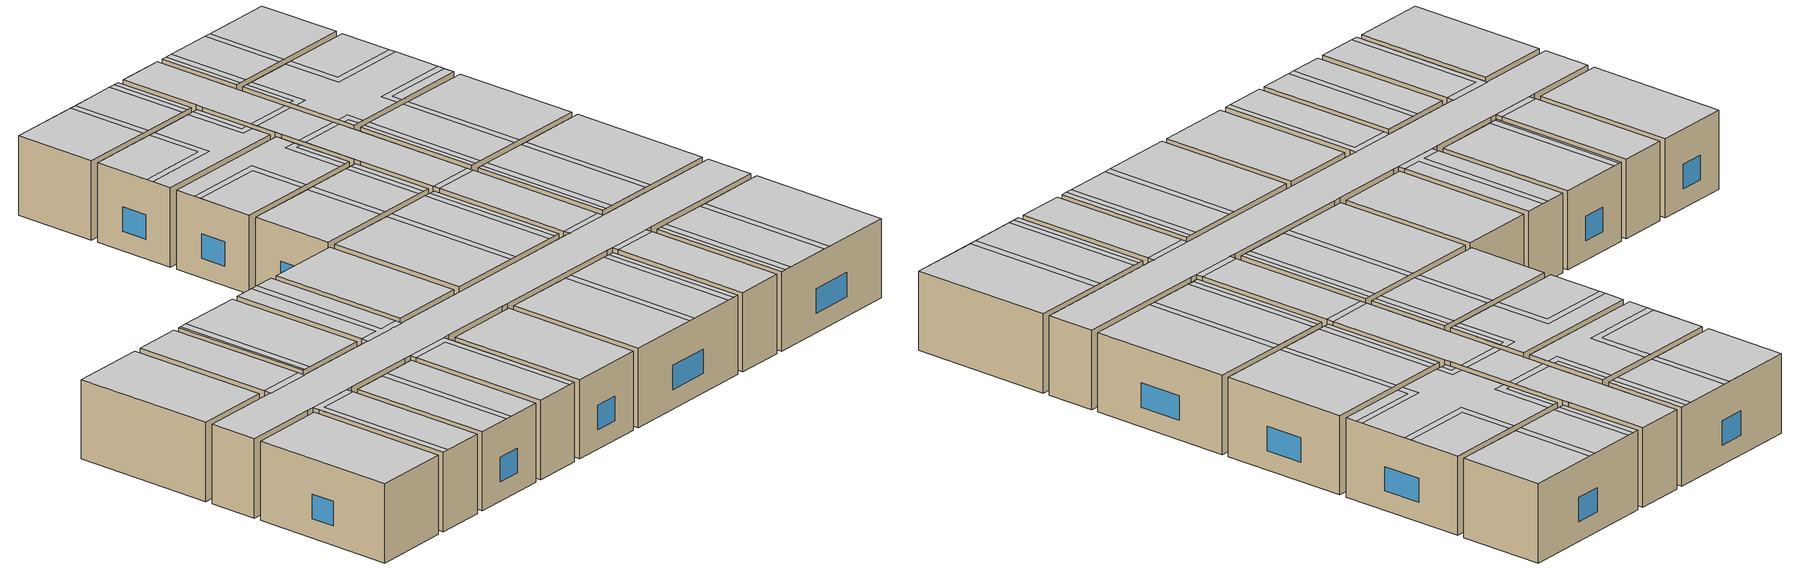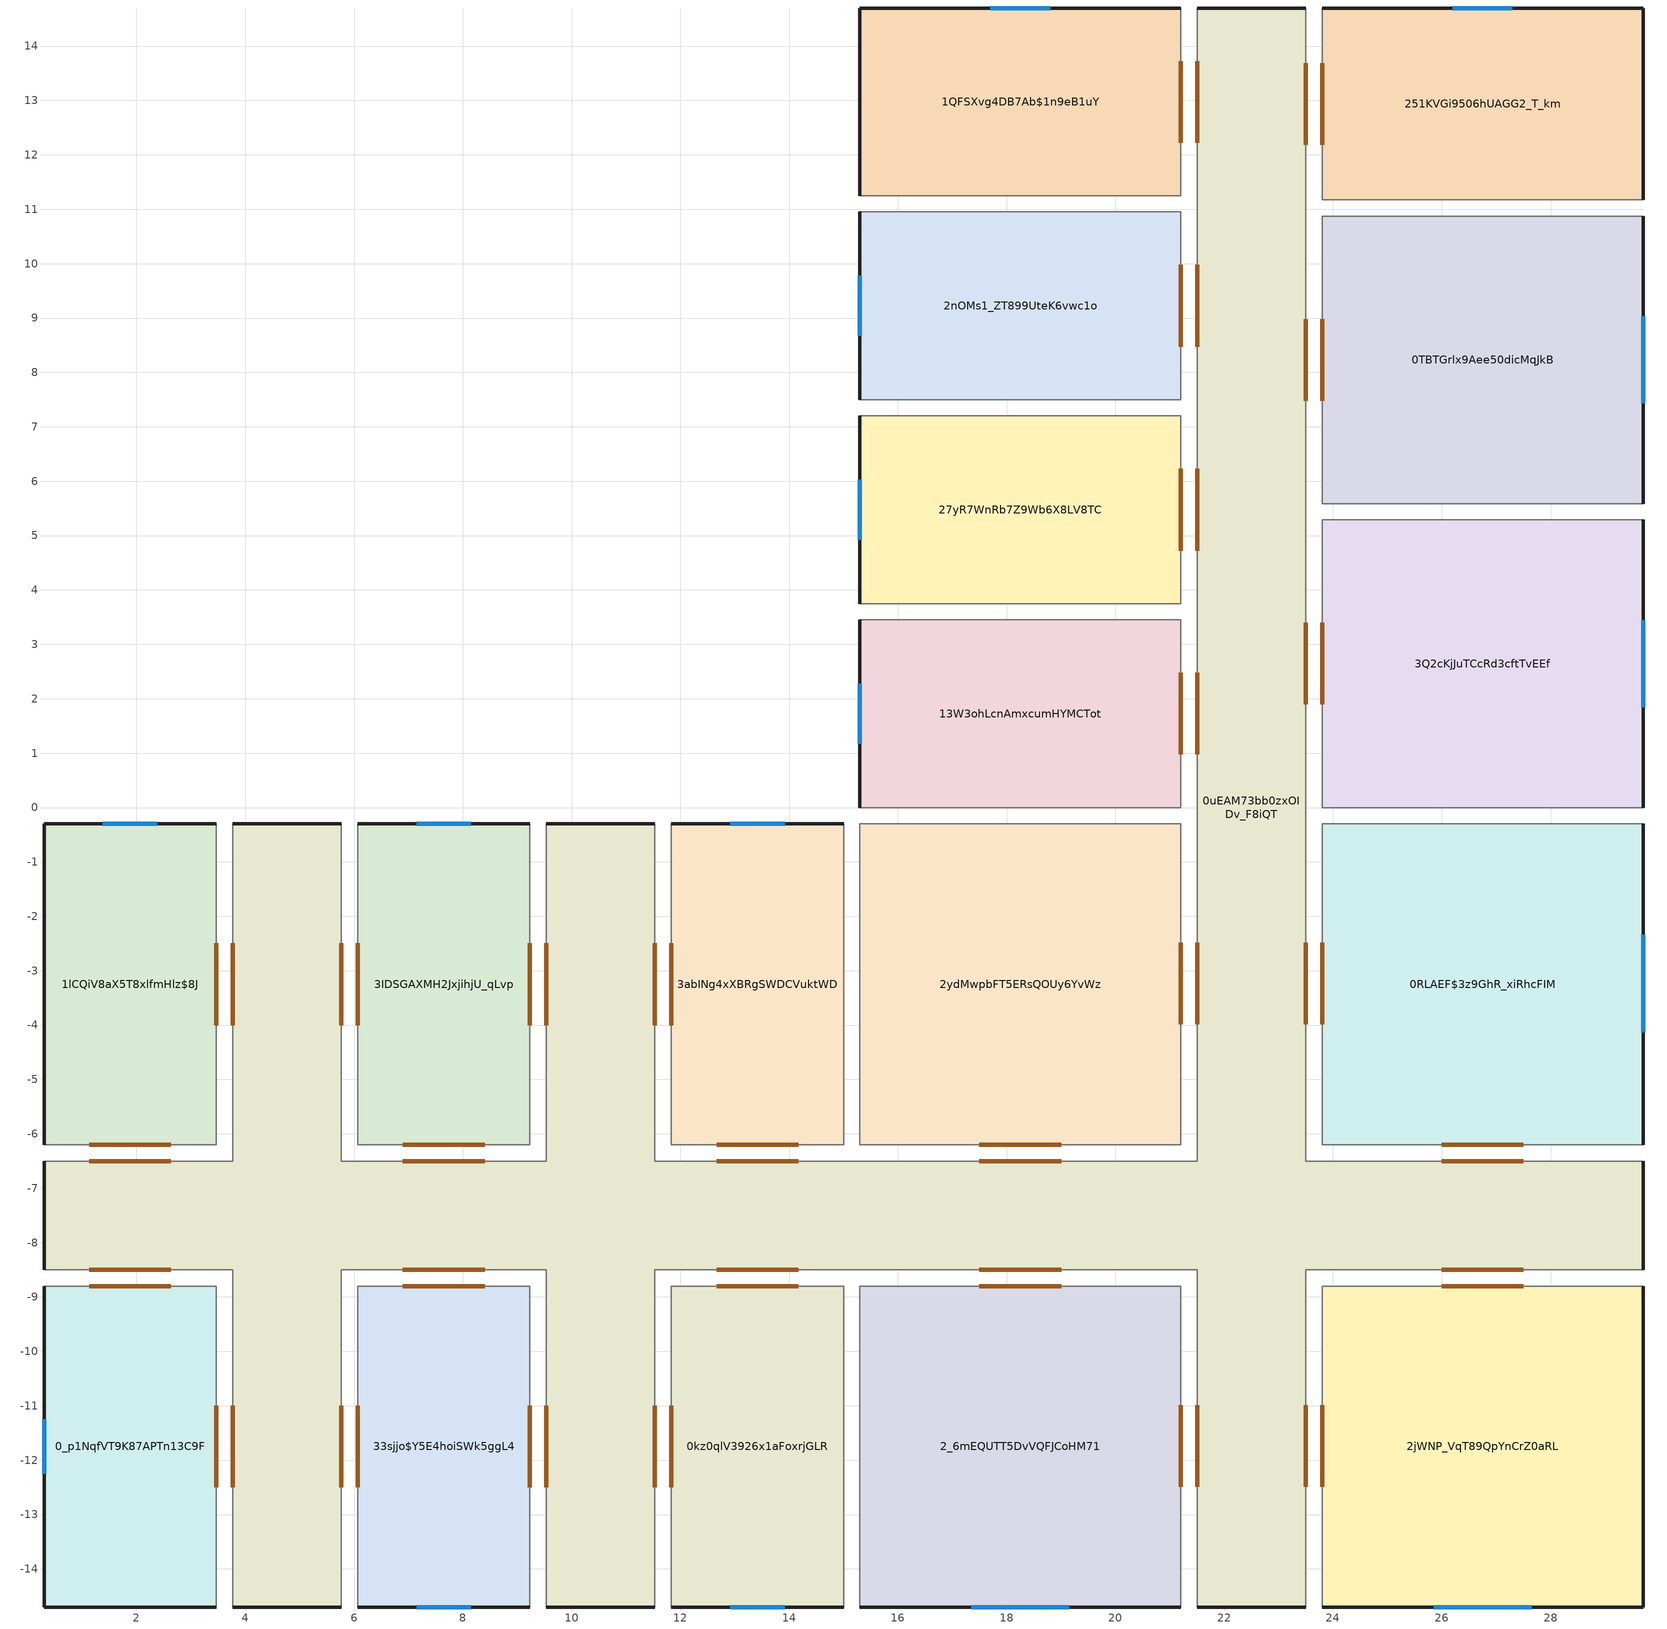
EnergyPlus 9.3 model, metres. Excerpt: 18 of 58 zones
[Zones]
27yR7WnRb7Z9Wb6X8LV8TC
 floor ground (BS Ground Floor): 21.2,7.2 21.2,3.75 15.3,3.75 15.3,7.2 z0
 wall outside (BS Exterior Wall): 15.3,7.2 15.3,3.75 z0:3.25
 wall to 2nOMs1_ZT899UteK6vwc1o (BS Interior Wall): 21.2,7.2 15.3,7.2 z0:3.25
 wall to 13W3ohLcnAmxcumHYMCTot (BS Interior Wall): 15.3,3.75 21.2,3.75 z0:3.25
 wall to 0uEAM73bb0zxOIDv_F8iQT (BS Interior Wall): 21.2,3.75 21.2,7.2 z0:3.25
 window (BS Exterior Window): 15.3,6.03 15.3,4.92 z0.8:1.8
 door inside (BS Door): 21.2,4.72 21.2,6.22 z0:2.5
 ceiling to 2O89CBo_DCSAAvAN_HR5U_ (BS Ceiling): 21.2,3.75 21.2,6.05 20.97,6.05 20.97,3.75 z3.25
 ceiling to 2ME4OI7UnE$8E7UB0YWqhv (BS Ceiling): 18.37,3.75 18.37,6.05 15.3,6.05 15.3,3.75 z3.25
 ceiling adiabatic (BS Ceiling): 18.67,3.75 18.67,6.35 15.3,6.35 15.3,6.05 18.37,6.05 18.37,3.75 z3.25; 20.97,3.75 20.97,6.05 21.2,6.05 21.2,6.35 20.67,6.35 20.67,3.75 z3.25
 ceiling to 1II1aWgrn6COBupJNKs8JH (BS Ceiling): 20.67,3.75 20.67,6.35 21.2,6.35 21.2,7.2 15.3,7.2 15.3,6.35 18.67,6.35 18.67,3.75 z3.25
0_p1NqfVT9K87APTn13C9F
 floor ground (BS Ground Floor): 3.47,-8.8 3.47,-14.7 0.3,-14.7 0.3,-8.8 z0
 wall outside (BS Exterior Wall): 0.3,-8.8 0.3,-14.7 3.47,-14.7 z0:3.25
 wall to 0uEAM73bb0zxOIDv_F8iQT (BS Interior Wall): 3.47,-14.7 3.47,-8.8 0.3,-8.8 z0:3.25
 window (BS Exterior Window): 0.3,-11.25 0.3,-12.25 z0.8:1.8
 door inside (BS Door): 2.63,-8.8 1.13,-8.8 / 3.47,-12.5 3.47,-11 z0:2.5
 ceiling to 0fsloAEpf5_hSRPz74$1d7 (BS Ceiling): 3.47,-14.7 3.47,-8.8 0.3,-8.8 0.3,-14.7 z3.25
0uEAM73bb0zxOIDv_F8iQT
 floor ground (BS Ground Floor): 23.5,14.7 23.5,-6.5 29.7,-6.5 29.7,-8.5 23.5,-8.5 23.5,-14.7 21.5,-14.7 21.5,-8.5 11.53,-8.5 11.53,-14.7 9.53,-14.7 9.53,-8.5 5.77,-8.5 5.77,-14.7 3.77,-14.7 3.77,-8.5 0.3,-8.5 0.3,-6.5 3.77,-6.5 3.77,-0.3 5.77,-0.3 5.77,-6.5 9.53,-6.5 9.53,-0.3 11.53,-0.3 11.53,-6.5 21.5,-6.5 21.5,14.7 z0
 wall outside (BS Exterior Wall): 23.5,14.7 21.5,14.7 / 9.53,-14.7 11.53,-14.7 / 3.77,-14.7 5.77,-14.7 / 11.53,-0.3 9.53,-0.3 / 21.5,-14.7 23.5,-14.7 / 0.3,-6.5 0.3,-8.5 / 29.7,-8.5 29.7,-6.5 / 5.77,-0.3 3.77,-0.3 z0:3.25
 wall adiabatic (BS Interior Wall): 9.23,-8.5 9.53,-8.5 9.53,-8.8 / 5.77,-8.8 5.77,-8.5 6.07,-8.5 / 21.5,3.75 21.5,3.45 / 21.5,11.25 21.5,10.95 / 15,-8.5 15.3,-8.5 / 23.8,-6.5 23.5,-6.5 23.5,-6.2 / 23.5,10.88 23.5,11.18 / 15.3,-6.5 15,-6.5 / 21.5,0 21.5,-0.3 / 21.5,7.5 21.5,7.2 / 9.53,-6.2 9.53,-6.5 9.23,-6.5 / 23.5,5.29 23.5,5.59 / 21.2,-8.5 21.5,-8.5 21.5,-8.8 / 3.77,-6.2 3.77,-6.5 3.47,-6.5 / 11.83,-6.5 11.53,-6.5 11.53,-6.2 / 23.5,-0.3 23.5,0 / 21.5,-6.2 21.5,-6.5 21.2,-6.5 / 3.47,-8.5 3.77,-8.5 3.77,-8.8 / 11.53,-8.8 11.53,-8.5 11.83,-8.5 / 6.07,-6.5 5.77,-6.5 5.77,-6.2 / 23.5,-8.8 23.5,-8.5 23.8,-8.5 z0:3.25
 wall to 33sjjo$Y5E4hoiSWk5ggL4 (BS Interior Wall): 6.07,-8.5 9.23,-8.5 / 9.53,-8.8 9.53,-14.7 / 5.77,-14.7 5.77,-8.8 z0:3.25
 wall to 3IDSGAXMH2JxjihjU_qLvp (BS Interior Wall): 9.23,-6.5 6.07,-6.5 / 5.77,-6.2 5.77,-0.3 / 9.53,-0.3 9.53,-6.2 z0:3.25
 wall to 251KVGi9506hUAGG2_T_km (BS Interior Wall): 23.5,11.18 23.5,14.7 z0:3.25
 wall to 0TBTGrlx9Aee50dicMqJkB (BS Interior Wall): 23.5,5.59 23.5,10.88 z0:3.25
 wall to 1lCQiV8aX5T8xlfmHlz$8J (BS Interior Wall): 3.77,-0.3 3.77,-6.2 / 3.47,-6.5 0.3,-6.5 z0:3.25
 wall to 0RLAEF$3z9GhR_xiRhcFIM (BS Interior Wall): 23.5,-6.2 23.5,-0.3 / 29.7,-6.5 23.8,-6.5 z0:3.25
 wall to 2_6mEQUTT5DvVQFJCoHM71 (BS Interior Wall): 21.5,-8.8 21.5,-14.7 / 15.3,-8.5 21.2,-8.5 z0:3.25
 wall to 0kz0qlV3926x1aFoxrjGLR (BS Interior Wall): 11.83,-8.5 15,-8.5 / 11.53,-14.7 11.53,-8.8 z0:3.25
 wall to 2jWNP_VqT89QpYnCrZ0aRL (BS Interior Wall): 23.8,-8.5 29.7,-8.5 / 23.5,-14.7 23.5,-8.8 z0:3.25
 wall to 3Q2cKjJuTCcRd3cftTvEEf (BS Interior Wall): 23.5,0 23.5,5.29 z0:3.25
 wall to 13W3ohLcnAmxcumHYMCTot (BS Interior Wall): 21.5,3.45 21.5,0 z0:3.25
 wall to 3abINg4xXBRgSWDCVuktWD (BS Interior Wall): 15,-6.5 11.83,-6.5 / 11.53,-6.2 11.53,-0.3 z0:3.25
 wall to 2nOMs1_ZT899UteK6vwc1o (BS Interior Wall): 21.5,10.95 21.5,7.5 z0:3.25
 wall to 1QFSXvg4DB7Ab$1n9eB1uY (BS Interior Wall): 21.5,14.7 21.5,11.25 z0:3.25
 wall to 2ydMwpbFT5ERsQOUy6YvWz (BS Interior Wall): 21.2,-6.5 15.3,-6.5 / 21.5,-0.3 21.5,-6.2 z0:3.25
 door inside (BS Door): 6.9,-8.5 8.4,-8.5 / 19,-6.5 17.5,-6.5 / 5.77,-4 5.77,-2.5 / 12.67,-8.5 14.17,-8.5 / 8.4,-6.5 6.9,-6.5 / 3.77,-2.5 3.77,-4 / 23.5,12.19 23.5,13.69 / 23.5,-12.49 23.5,-10.99 / 11.53,-4 11.53,-2.5 / 23.5,-3.99 23.5,-2.49 / 3.77,-11 3.77,-12.5 / 17.5,-8.5 19,-8.5 / 27.5,-6.5 26,-6.5 / 23.5,1.89 23.5,3.39 / 21.5,-2.49 21.5,-3.99 / 21.5,13.72 21.5,12.22 / 11.53,-12.5 11.53,-11 / 5.77,-12.5 5.77,-11 / 23.5,7.48 23.5,8.98 / 21.5,6.22 21.5,4.72 / 9.53,-2.5 9.53,-4 / 26,-8.5 27.5,-8.5 / 21.5,2.48 21.5,0.97 / 14.17,-6.5 12.67,-6.5 / 9.53,-11 9.53,-12.5 / 21.5,9.97 21.5,8.47 / 21.5,-10.99 21.5,-12.49 / 2.63,-6.5 1.13,-6.5 / 1.13,-8.5 2.63,-8.5 z0:2.5
 ceiling to 2Kvm8eYBzBLPS5yQN84NI1 (BS Ceiling): 23.5,-14.7 23.5,-8.8 21.5,-8.8 21.5,-14.7 z3.25
 ceiling to 3SBb9JYej5DOhy$01jBkog (BS Ceiling): 10.39,-6.2 10.39,-0.3 9.53,-0.3 9.53,-6.2 z3.25
 ceiling to 2gtP7yk35F6ucUvCHXTkGd (BS Ceiling): 23.5,8.65 23.5,14.7 21.5,14.7 21.5,8.65 z3.25
 ceiling adiabatic (BS Ceiling): 11.53,-6.5 11.53,-6.2 10.69,-6.2 10.69,-0.3 10.39,-0.3 10.39,-6.2 9.53,-6.2 9.53,-6.5 z3.25; 4.05,-14.7 4.05,-8.8 5.77,-8.8 5.77,-8.5 3.77,-8.5 3.77,-14.7 z3.25; 5.77,-6.5 5.77,-6.2 3.77,-6.2 3.77,-6.5 z3.25; 23.5,-0.3 23.5,0 21.5,0 21.5,-0.3 z3.25; 23.5,6.05 23.5,6.35 21.5,6.35 21.5,6.05 z3.25; 23.5,-8.8 23.5,-8.5 21.5,-8.5 21.5,-8.8 z3.25; 23.5,8.35 23.5,8.65 21.5,8.65 21.5,8.35 z3.25; 23.5,-6.5 23.5,-6.2 21.5,-6.2 21.5,-6.5 z3.25; 11.53,-14.7 11.53,-8.5 9.53,-8.5 9.53,-8.8 11.25,-8.8 11.25,-14.7 z3.25
 ceiling to 3sOOpvt1T0JfWR5rGkfssS (BS Ceiling): 11.53,-6.2 11.53,-0.3 10.69,-0.3 10.69,-6.2 z3.25
 ceiling to 2O89CBo_DCSAAvAN_HR5U_ (BS Ceiling): 23.5,0 23.5,6.05 21.5,6.05 21.5,0 z3.25
 ceiling to 1ZC3vIRiD2gAs1dAp$YHp1 (BS Ceiling): 5.77,-14.7 5.77,-8.8 4.05,-8.8 4.05,-14.7 z3.25
 ceiling to 35o6ablL98SAaLxS4LGnsB (BS Ceiling): 11.25,-14.7 11.25,-8.8 9.53,-8.8 9.53,-14.7 z3.25
 ceiling to 1II1aWgrn6COBupJNKs8JH (BS Ceiling): 29.7,-8.5 29.7,-6.5 0.3,-6.5 0.3,-8.5 z3.25; 23.5,6.35 23.5,8.35 21.5,8.35 21.5,6.35 z3.25
 ceiling to 1ET8DsYR1BSe8liuIAhC1l (BS Ceiling): 23.5,-6.2 23.5,-0.3 21.5,-0.3 21.5,-6.2 z3.25
 ceiling to 0CD_9ySE59Vu5keVc4CHR3 (BS Ceiling): 5.77,-6.2 5.77,-0.3 3.77,-0.3 3.77,-6.2 z3.25
1QFSXvg4DB7Ab$1n9eB1uY
 floor ground (BS Ground Floor): 21.2,14.7 21.2,11.25 15.3,11.25 15.3,14.7 z0
 wall outside (BS Exterior Wall): 21.2,14.7 15.3,14.7 15.3,11.25 z0:3.25
 wall to 2nOMs1_ZT899UteK6vwc1o (BS Interior Wall): 15.3,11.25 21.2,11.25 z0:3.25
 window (BS Exterior Window): 18.8,14.7 17.7,14.7 z0.8:1.8
 door inside (BS Door): 21.2,12.22 21.2,13.72 z0:2.5
 ceiling to 1II1aWgrn6COBupJNKs8JH (BS Ceiling): 20.67,11.25 20.67,14.7 18.67,14.7 18.67,11.25 z3.25
 ceiling to 3iS_pXam9C1eCSjWguLqxc (BS Ceiling): 18.37,11.25 18.37,14.7 15.3,14.7 15.3,11.25 z3.25
 ceiling adiabatic (BS Ceiling): 20.97,11.25 20.97,14.7 20.67,14.7 20.67,11.25 z3.25; 18.67,11.25 18.67,14.7 18.37,14.7 18.37,11.25 z3.25
 ceiling to 2gtP7yk35F6ucUvCHXTkGd (BS Ceiling): 21.2,11.25 21.2,14.7 20.97,14.7 20.97,11.25 z3.25
2_6mEQUTT5DvVQFJCoHM71
 floor ground (BS Ground Floor): 21.2,-8.8 21.2,-14.7 15.3,-14.7 15.3,-8.8 z0
 wall outside (BS Exterior Wall): 15.3,-14.7 21.2,-14.7 z0:3.25
 wall to 0kz0qlV3926x1aFoxrjGLR (BS Interior Wall): 15.3,-8.8 15.3,-14.7 z0:3.25
 window (BS Exterior Window): 17.35,-14.7 19.15,-14.7 z0.8:1.8
 door inside (BS Door): 21.2,-12.49 21.2,-10.99 / 19,-8.8 17.5,-8.8 z0:2.5
 ceiling to 3lNIiXq9P8UxYs8wRMWYsc (BS Ceiling): 18.37,-14.7 18.37,-8.8 15.3,-8.8 15.3,-14.7 z3.25
 ceiling to 2Kvm8eYBzBLPS5yQN84NI1 (BS Ceiling): 21.2,-14.7 21.2,-8.8 20.97,-8.8 20.97,-14.7 z3.25
 ceiling adiabatic (BS Ceiling): 20.97,-14.7 20.97,-8.8 20.67,-8.8 20.67,-14.7 z3.25; 18.67,-14.7 18.67,-8.8 18.37,-8.8 18.37,-14.7 z3.25
 ceiling to 1II1aWgrn6COBupJNKs8JH (BS Ceiling): 20.67,-14.7 20.67,-8.8 18.67,-8.8 18.67,-14.7 z3.25
2ydMwpbFT5ERsQOUy6YvWz
 floor ground (BS Ground Floor): 21.2,-0.3 21.2,-6.2 15.3,-6.2 15.3,-0.3 z0
 wall to 3abINg4xXBRgSWDCVuktWD (BS Interior Wall): 15.3,-0.3 15.3,-6.2 z0:3.25
 wall to 13W3ohLcnAmxcumHYMCTot (BS Interior Wall): 21.2,-0.3 15.3,-0.3 z0:3.25
 door inside (BS Door): 21.2,-3.99 21.2,-2.49 / 17.5,-6.2 19,-6.2 z0:2.5
 ceiling to 1ET8DsYR1BSe8liuIAhC1l (BS Ceiling): 21.2,-6.2 21.2,-0.3 20.97,-0.3 20.97,-6.2 z3.25
 ceiling adiabatic (BS Ceiling): 20.97,-6.2 20.97,-0.3 20.67,-0.3 20.67,-6.2 z3.25; 18.67,-6.2 18.67,-0.3 18.37,-0.3 18.37,-6.2 z3.25
 ceiling to 1H02oo4Fr38vsUy936aJTt (BS Ceiling): 18.37,-6.2 18.37,-0.3 15.3,-0.3 15.3,-6.2 z3.25
 ceiling to 1II1aWgrn6COBupJNKs8JH (BS Ceiling): 20.67,-6.2 20.67,-0.3 18.67,-0.3 18.67,-6.2 z3.25
3IDSGAXMH2JxjihjU_qLvp
 floor ground (BS Ground Floor): 9.23,-0.3 9.23,-6.2 6.07,-6.2 6.07,-0.3 z0
 wall outside (BS Exterior Wall): 9.23,-0.3 6.07,-0.3 z0:3.25
 window (BS Exterior Window): 8.15,-0.3 7.15,-0.3 z0.8:1.8
 door inside (BS Door): 9.23,-4 9.23,-2.5 / 6.07,-2.5 6.07,-4 / 6.9,-6.2 8.4,-6.2 z0:2.5
 ceiling adiabatic (BS Ceiling): 6.47,-6.2 6.47,-0.3 6.17,-0.3 6.17,-6.2 z3.25
 ceiling to 0CD_9ySE59Vu5keVc4CHR3 (BS Ceiling): 6.17,-6.2 6.17,-0.3 6.07,-0.3 6.07,-6.2 z3.25
 ceiling to 3SBb9JYej5DOhy$01jBkog (BS Ceiling): 9.23,-6.2 9.23,-0.3 6.47,-0.3 6.47,-6.2 z3.25
2nOMs1_ZT899UteK6vwc1o
 floor ground (BS Ground Floor): 21.2,10.95 21.2,7.5 15.3,7.5 15.3,10.95 z0
 wall outside (BS Exterior Wall): 15.3,10.95 15.3,7.5 z0:3.25
 window (BS Exterior Window): 15.3,9.78 15.3,8.68 z0.8:1.8
 door inside (BS Door): 21.2,8.47 21.2,9.97 z0:2.5
 ceiling to 3iS_pXam9C1eCSjWguLqxc (BS Ceiling): 18.37,8.65 18.37,10.95 15.3,10.95 15.3,8.65 z3.25
 ceiling adiabatic (BS Ceiling): 18.67,8.35 18.67,10.95 18.37,10.95 18.37,8.65 15.3,8.65 15.3,8.35 z3.25; 21.2,8.35 21.2,8.65 20.97,8.65 20.97,10.95 20.67,10.95 20.67,8.35 z3.25
 ceiling to 1II1aWgrn6COBupJNKs8JH (BS Ceiling): 21.2,7.5 21.2,8.35 20.67,8.35 20.67,10.95 18.67,10.95 18.67,8.35 15.3,8.35 15.3,7.5 z3.25
 ceiling to 2gtP7yk35F6ucUvCHXTkGd (BS Ceiling): 21.2,8.65 21.2,10.95 20.97,10.95 20.97,8.65 z3.25
13W3ohLcnAmxcumHYMCTot
 floor ground (BS Ground Floor): 21.2,3.45 21.2,0 15.3,0 15.3,3.45 z0
 wall outside (BS Exterior Wall): 15.3,3.45 15.3,0 z0:3.25
 window (BS Exterior Window): 15.3,2.27 15.3,1.18 z0.8:1.8
 door inside (BS Door): 21.2,0.97 21.2,2.48 z0:2.5
 ceiling to 2O89CBo_DCSAAvAN_HR5U_ (BS Ceiling): 21.2,0 21.2,3.45 20.97,3.45 20.97,0 z3.25
 ceiling adiabatic (BS Ceiling): 18.67,0 18.67,3.45 18.37,3.45 18.37,0 z3.25; 20.97,0 20.97,3.45 20.67,3.45 20.67,0 z3.25
 ceiling to 1II1aWgrn6COBupJNKs8JH (BS Ceiling): 20.67,0 20.67,3.45 18.67,3.45 18.67,0 z3.25
 ceiling to 2ME4OI7UnE$8E7UB0YWqhv (BS Ceiling): 18.37,0 18.37,3.45 15.3,3.45 15.3,0 z3.25
3Q2cKjJuTCcRd3cftTvEEf
 floor ground (BS Ground Floor): 29.7,5.29 29.7,0 23.8,0 23.8,5.29 z0
 wall outside (BS Exterior Wall): 29.7,0 29.7,5.29 z0:3.25
 wall to 0TBTGrlx9Aee50dicMqJkB (BS Interior Wall): 29.7,5.29 23.8,5.29 z0:3.25
 wall to 0RLAEF$3z9GhR_xiRhcFIM (BS Interior Wall): 23.8,0 29.7,0 z0:3.25
 window (BS Exterior Window): 29.7,1.84 29.7,3.44 z0.8:1.8
 door inside (BS Door): 23.8,3.39 23.8,1.89 z0:2.5
 ceiling to 1II1aWgrn6COBupJNKs8JH (BS Ceiling): 26.33,0 26.33,5.29 24.33,5.29 24.33,0 z3.25
 ceiling adiabatic (BS Ceiling): 24.33,0 24.33,5.29 24.03,5.29 24.03,0 z3.25; 26.63,0 26.63,5.29 26.33,5.29 26.33,0 z3.25
 ceiling to 2O89CBo_DCSAAvAN_HR5U_ (BS Ceiling): 24.03,0 24.03,5.29 23.8,5.29 23.8,0 z3.25
 ceiling to 1U18$QHo54VOPYh_X2iCU$ (BS Ceiling): 29.7,0 29.7,5.29 26.63,5.29 26.63,0 z3.25
2jWNP_VqT89QpYnCrZ0aRL
 floor ground (BS Ground Floor): 29.7,-8.8 29.7,-14.7 23.8,-14.7 23.8,-8.8 z0
 wall outside (BS Exterior Wall): 23.8,-14.7 29.7,-14.7 29.7,-8.8 z0:3.25
 window (BS Exterior Window): 25.85,-14.7 27.65,-14.7 z0.8:1.8
 door inside (BS Door): 23.8,-10.99 23.8,-12.49 / 27.5,-8.8 26,-8.8 z0:2.5
 ceiling adiabatic (BS Ceiling): 26.63,-14.7 26.63,-8.8 26.33,-8.8 26.33,-14.7 z3.25; 24.33,-14.7 24.33,-8.8 24.03,-8.8 24.03,-14.7 z3.25
 ceiling to 1II1aWgrn6COBupJNKs8JH (BS Ceiling): 26.33,-14.7 26.33,-8.8 24.33,-8.8 24.33,-14.7 z3.25
 ceiling to 2Kvm8eYBzBLPS5yQN84NI1 (BS Ceiling): 24.03,-14.7 24.03,-8.8 23.8,-8.8 23.8,-14.7 z3.25
 ceiling to 2YUHt13x9AcuDcXWf_9EWw (BS Ceiling): 29.7,-14.7 29.7,-8.8 26.63,-8.8 26.63,-14.7 z3.25
0RLAEF$3z9GhR_xiRhcFIM
 floor ground (BS Ground Floor): 29.7,-0.3 29.7,-6.2 23.8,-6.2 23.8,-0.3 z0
 wall outside (BS Exterior Wall): 29.7,-6.2 29.7,-0.3 z0:3.25
 window (BS Exterior Window): 29.7,-4.14 29.7,-2.34 z0.8:1.8
 door inside (BS Door): 23.8,-2.49 23.8,-3.99 / 26,-6.2 27.5,-6.2 z0:2.5
 ceiling to 1II1aWgrn6COBupJNKs8JH (BS Ceiling): 26.33,-6.2 26.33,-0.3 24.33,-0.3 24.33,-6.2 z3.25
 ceiling adiabatic (BS Ceiling): 26.63,-6.2 26.63,-0.3 26.33,-0.3 26.33,-6.2 z3.25; 24.33,-6.2 24.33,-0.3 24.03,-0.3 24.03,-6.2 z3.25
 ceiling to 1i_tsNBYb9fRx7ALzqHEv6 (BS Ceiling): 29.7,-6.2 29.7,-0.3 26.63,-0.3 26.63,-6.2 z3.25
 ceiling to 1ET8DsYR1BSe8liuIAhC1l (BS Ceiling): 24.03,-6.2 24.03,-0.3 23.8,-0.3 23.8,-6.2 z3.25
0kz0qlV3926x1aFoxrjGLR
 floor ground (BS Ground Floor): 15,-8.8 15,-14.7 11.83,-14.7 11.83,-8.8 z0
 wall outside (BS Exterior Wall): 11.83,-14.7 15,-14.7 z0:3.25
 window (BS Exterior Window): 12.92,-14.7 13.92,-14.7 z0.8:1.8
 door inside (BS Door): 14.17,-8.8 12.67,-8.8 / 11.83,-11 11.83,-12.5 z0:2.5
 ceiling to 21naajbrX8WwHHp4XbkUDk (BS Ceiling): 15,-14.7 15,-8.8 11.83,-8.8 11.83,-14.7 z3.25
251KVGi9506hUAGG2_T_km
 floor ground (BS Ground Floor): 29.7,14.7 29.7,11.18 23.8,11.18 23.8,14.7 z0
 wall outside (BS Exterior Wall): 29.7,11.18 29.7,14.7 23.8,14.7 z0:3.25
 wall to 0TBTGrlx9Aee50dicMqJkB (BS Interior Wall): 23.8,11.18 29.7,11.18 z0:3.25
 window (BS Exterior Window): 27.3,14.7 26.2,14.7 z0.8:1.8
 door inside (BS Door): 23.8,13.69 23.8,12.19 z0:2.5
 ceiling to 2gtP7yk35F6ucUvCHXTkGd (BS Ceiling): 24.03,11.18 24.03,14.7 23.8,14.7 23.8,11.18 z3.25
 ceiling adiabatic (BS Ceiling): 24.33,11.18 24.33,14.7 24.03,14.7 24.03,11.18 z3.25; 26.63,11.18 26.63,14.7 26.33,14.7 26.33,11.18 z3.25
 ceiling to 2vJlfuKPH2uuy4N7IggRMr (BS Ceiling): 29.7,11.18 29.7,14.7 26.63,14.7 26.63,11.18 z3.25
 ceiling to 1II1aWgrn6COBupJNKs8JH (BS Ceiling): 26.33,11.18 26.33,14.7 24.33,14.7 24.33,11.18 z3.25
0TBTGrlx9Aee50dicMqJkB
 floor ground (BS Ground Floor): 29.7,10.88 29.7,5.59 23.8,5.59 23.8,10.88 z0
 wall outside (BS Exterior Wall): 29.7,5.59 29.7,10.88 z0:3.25
 window (BS Exterior Window): 29.7,7.43 29.7,9.03 z0.8:1.8
 door inside (BS Door): 23.8,8.98 23.8,7.48 z0:2.5
 ceiling adiabatic (BS Ceiling): 24.33,8.35 24.33,10.88 24.03,10.88 24.03,8.65 23.8,8.65 23.8,8.35 z3.25; 29.7,6.05 29.7,6.35 26.33,6.35 26.33,5.59 26.63,5.59 26.63,6.05 z3.25; 29.7,8.35 29.7,8.65 26.63,8.65 26.63,10.88 26.33,10.88 26.33,8.35 z3.25; 24.33,5.59 24.33,6.35 23.8,6.35 23.8,6.05 24.03,6.05 24.03,5.59 z3.25
 ceiling to 1U18$QHo54VOPYh_X2iCU$ (BS Ceiling): 29.7,5.59 29.7,6.05 26.63,6.05 26.63,5.59 z3.25
 ceiling to 2O89CBo_DCSAAvAN_HR5U_ (BS Ceiling): 24.03,5.59 24.03,6.05 23.8,6.05 23.8,5.59 z3.25
 ceiling to 1II1aWgrn6COBupJNKs8JH (BS Ceiling): 29.7,6.35 29.7,8.35 26.33,8.35 26.33,10.88 24.33,10.88 24.33,8.35 23.8,8.35 23.8,6.35 24.33,6.35 24.33,5.59 26.33,5.59 26.33,6.35 z3.25
 ceiling to 2gtP7yk35F6ucUvCHXTkGd (BS Ceiling): 24.03,8.65 24.03,10.88 23.8,10.88 23.8,8.65 z3.25
 ceiling to 2vJlfuKPH2uuy4N7IggRMr (BS Ceiling): 29.7,8.65 29.7,10.88 26.63,10.88 26.63,8.65 z3.25
3abINg4xXBRgSWDCVuktWD
 floor ground (BS Ground Floor): 15,-0.3 15,-6.2 11.83,-6.2 11.83,-0.3 z0
 wall outside (BS Exterior Wall): 15,-0.3 11.83,-0.3 z0:3.25
 window (BS Exterior Window): 13.92,-0.3 12.92,-0.3 z0.8:1.8
 door inside (BS Door): 11.83,-2.5 11.83,-4 / 12.67,-6.2 14.17,-6.2 z0:2.5
 ceiling to 3sOOpvt1T0JfWR5rGkfssS (BS Ceiling): 15,-6.2 15,-0.3 11.83,-0.3 11.83,-6.2 z3.25
1lCQiV8aX5T8xlfmHlz$8J
 floor ground (BS Ground Floor): 3.47,-0.3 3.47,-6.2 0.3,-6.2 0.3,-0.3 z0
 wall outside (BS Exterior Wall): 3.47,-0.3 0.3,-0.3 0.3,-6.2 z0:3.25
 window (BS Exterior Window): 2.38,-0.3 1.38,-0.3 z0.8:1.8
 door inside (BS Door): 1.13,-6.2 2.63,-6.2 / 3.47,-4 3.47,-2.5 z0:2.5
 ceiling to 0CD_9ySE59Vu5keVc4CHR3 (BS Ceiling): 3.47,-6.2 3.47,-0.3 0.3,-0.3 0.3,-6.2 z3.25
33sjjo$Y5E4hoiSWk5ggL4
 floor ground (BS Ground Floor): 9.23,-8.8 9.23,-14.7 6.07,-14.7 6.07,-8.8 z0
 wall outside (BS Exterior Wall): 6.07,-14.7 9.23,-14.7 z0:3.25
 window (BS Exterior Window): 7.15,-14.7 8.15,-14.7 z0.8:1.8
 door inside (BS Door): 9.23,-12.5 9.23,-11 / 6.07,-11 6.07,-12.5 / 8.4,-8.8 6.9,-8.8 z0:2.5
 ceiling to 1ZC3vIRiD2gAs1dAp$YHp1 (BS Ceiling): 7.5,-14.7 7.5,-8.8 6.07,-8.8 6.07,-14.7 z3.25
 ceiling to 35o6ablL98SAaLxS4LGnsB (BS Ceiling): 9.23,-14.7 9.23,-8.8 7.8,-8.8 7.8,-14.7 z3.25
 ceiling adiabatic (BS Ceiling): 7.8,-14.7 7.8,-8.8 7.5,-8.8 7.5,-14.7 z3.25
[Building]
None: Loads convergence tolerance value=0.04; Maximum number of warmup days=25; Minimum number of warmup days=6; North axis=0; Solar distribution=FullInteriorAndExterior; Temperature convergence tolerance value=0.4; Terrain=Suburbs
[Site:Location]
DENVER_STAPLETON_CO_USA_WMO_724690: Elevation=1611; Latitude=39.77; Longitude=-104.87; Time zone=-7
[SizingPeriod:DesignDay] Barometric pressure=83411; Day of month=21; Daylight saving time indicator=No; Humidity condition type=WetBulb; Rain indicator=No; Snow indicator=No; Solar model indicator=ASHRAEClearSky
Name | Daily dry bulb temperature range | Day type | Maximum dry bulb temperature | Month | Sky clearness | Wetbulb or dewpoint at maximum dry bulb | Wind direction | Wind speed
DENVER_STAPLETON Ann Clg .4% Condns DB=>MWB | 15.2 | SummerDesignDay | 34.1 | 7 | 1 | 15.8 | 120 | 4
DENVER_STAPLETON Ann Htg 99.6% Condns DB | 0 | WinterDesignDay | -20 | 12 | 0 | -20 | 180 | 2.3
[Construction]
BS Ceiling: cement_floating_screed_2_bottom, EPS_040_15, concrete_CEM_II_BS325R_wz05
BS Door: hardwood
BS Exterior Wall: EPS_040_15, concrete_CEM_II_BS325R_wz05
BS Exterior Window: Glas1995_2015AluoderStahlfensterWaermeschutzverglasungzweifach
BS Ground Floor: concrete_CEM_II_BS325R_wz05, EPS_040_15, cement_floating_screed_2_bottom
BS Interior Wall: lime_plaster, vertical_core_brick_700, lime_plaster
[Material] Roughness=MediumRough; Solar absorptance=0.7; Thermal absorptance=0.9; Visible absorptance=0.7
Name | Conductivity | Density | Specific heat | Thickness
EPS_040_15 | 0.04 | 15 | 1500 | 0.07
cement_floating_screed_2_bottom | 1.4 | 1990 | 1000 | 0.04
concrete_CEM_II_BS325R_wz05 | 2.1 | 2420 | 1000 | 0.175
hardwood | 0.13 | 650 | 1500 | 0.04
lime_plaster | 0.7 | 1600 | 850 | 0.01
vertical_core_brick_700 | 0.13 | 695 | 850 | 0.15
[WindowMaterial:SimpleGlazingSystem]
Glas1995_2015AluoderStahlfensterWaermeschutzverglasungzweifach: Solar heat gain coefficient=0.65; U factor=1.24754
[ElectricEquipment] Design level calculation method=Watts/Area; End use subcategory=General; Fraction latent=0; Fraction lost=0; Fraction radiant=0; Schedule=Schedule Equipment Single office; Watts per zone floor area=7
Name | Zone or zonelist
0RLAEF$3z9GhR_xiRhcFIM | 0RLAEF$3z9GhR_xiRhcFIM
0TBTGrlx9Aee50dicMqJkB | 0TBTGrlx9Aee50dicMqJkB
0_p1NqfVT9K87APTn13C9F | 0_p1NqfVT9K87APTn13C9F
0kz0qlV3926x1aFoxrjGLR | 0kz0qlV3926x1aFoxrjGLR
0uEAM73bb0zxOIDv_F8iQT | 0uEAM73bb0zxOIDv_F8iQT
1QFSXvg4DB7Ab$1n9eB1uY | 1QFSXvg4DB7Ab$1n9eB1uY
1lCQiV8aX5T8xlfmHlz$8J | 1lCQiV8aX5T8xlfmHlz$8J
2_6mEQUTT5DvVQFJCoHM71 | 2_6mEQUTT5DvVQFJCoHM71
2jWNP_VqT89QpYnCrZ0aRL | 2jWNP_VqT89QpYnCrZ0aRL
2nOMs1_ZT899UteK6vwc1o | 2nOMs1_ZT899UteK6vwc1o
2ydMwpbFT5ERsQOUy6YvWz | 2ydMwpbFT5ERsQOUy6YvWz
3IDSGAXMH2JxjihjU_qLvp | 3IDSGAXMH2JxjihjU_qLvp
3Q2cKjJuTCcRd3cftTvEEf | 3Q2cKjJuTCcRd3cftTvEEf
3abINg4xXBRgSWDCVuktWD | 3abINg4xXBRgSWDCVuktWD
13W3ohLcnAmxcumHYMCTot | 13W3ohLcnAmxcumHYMCTot
27yR7WnRb7Z9Wb6X8LV8TC | 27yR7WnRb7Z9Wb6X8LV8TC
33sjjo$Y5E4hoiSWk5ggL4 | 33sjjo$Y5E4hoiSWk5ggL4
251KVGi9506hUAGG2_T_km | 251KVGi9506hUAGG2_T_km
[Lights] Design level calculation method=Watts/Area; End use subcategory=General; Fraction radiant=0.42; Fraction replaceable=1; Fraction visible=0.18; Return air fraction=0; Return air fraction calculated from plenum temperature=No; Return air fraction function of plenum temperature coefficient 1=0; Return air fraction function of plenum temperature coefficient 2=0; Schedule=Schedule Lighting Single office; Watts per zone floor area=15.9
Name | Zone or zonelist
0RLAEF$3z9GhR_xiRhcFIM | 0RLAEF$3z9GhR_xiRhcFIM
0TBTGrlx9Aee50dicMqJkB | 0TBTGrlx9Aee50dicMqJkB
0_p1NqfVT9K87APTn13C9F | 0_p1NqfVT9K87APTn13C9F
0kz0qlV3926x1aFoxrjGLR | 0kz0qlV3926x1aFoxrjGLR
0uEAM73bb0zxOIDv_F8iQT | 0uEAM73bb0zxOIDv_F8iQT
1QFSXvg4DB7Ab$1n9eB1uY | 1QFSXvg4DB7Ab$1n9eB1uY
1lCQiV8aX5T8xlfmHlz$8J | 1lCQiV8aX5T8xlfmHlz$8J
2_6mEQUTT5DvVQFJCoHM71 | 2_6mEQUTT5DvVQFJCoHM71
2jWNP_VqT89QpYnCrZ0aRL | 2jWNP_VqT89QpYnCrZ0aRL
2nOMs1_ZT899UteK6vwc1o | 2nOMs1_ZT899UteK6vwc1o
2ydMwpbFT5ERsQOUy6YvWz | 2ydMwpbFT5ERsQOUy6YvWz
3IDSGAXMH2JxjihjU_qLvp | 3IDSGAXMH2JxjihjU_qLvp
3Q2cKjJuTCcRd3cftTvEEf | 3Q2cKjJuTCcRd3cftTvEEf
3abINg4xXBRgSWDCVuktWD | 3abINg4xXBRgSWDCVuktWD
13W3ohLcnAmxcumHYMCTot | 13W3ohLcnAmxcumHYMCTot
27yR7WnRb7Z9Wb6X8LV8TC | 27yR7WnRb7Z9Wb6X8LV8TC
33sjjo$Y5E4hoiSWk5ggL4 | 33sjjo$Y5E4hoiSWk5ggL4
251KVGi9506hUAGG2_T_km | 251KVGi9506hUAGG2_T_km
[People] Activity level schedule=Schedule Activity 70; Carbon dioxide generation rate=3.82e-08; Clothing insulation calculation method=ClothingInsulationSchedule; Enable ashrae 55 comfort warnings=No; Fraction radiant=0.5; Mean radiant temperature calculation type=ZoneAveraged; Number of people calculation method=People/Area; Number of people schedule=Schedule People Single office; People per zone floor area=0.0714286; Sensible heat fraction=Autocalculate
Name | Zone or zonelist
0RLAEF$3z9GhR_xiRhcFIM | 0RLAEF$3z9GhR_xiRhcFIM
0TBTGrlx9Aee50dicMqJkB | 0TBTGrlx9Aee50dicMqJkB
0_p1NqfVT9K87APTn13C9F | 0_p1NqfVT9K87APTn13C9F
0kz0qlV3926x1aFoxrjGLR | 0kz0qlV3926x1aFoxrjGLR
0uEAM73bb0zxOIDv_F8iQT | 0uEAM73bb0zxOIDv_F8iQT
1QFSXvg4DB7Ab$1n9eB1uY | 1QFSXvg4DB7Ab$1n9eB1uY
1lCQiV8aX5T8xlfmHlz$8J | 1lCQiV8aX5T8xlfmHlz$8J
2_6mEQUTT5DvVQFJCoHM71 | 2_6mEQUTT5DvVQFJCoHM71
2jWNP_VqT89QpYnCrZ0aRL | 2jWNP_VqT89QpYnCrZ0aRL
2nOMs1_ZT899UteK6vwc1o | 2nOMs1_ZT899UteK6vwc1o
2ydMwpbFT5ERsQOUy6YvWz | 2ydMwpbFT5ERsQOUy6YvWz
3IDSGAXMH2JxjihjU_qLvp | 3IDSGAXMH2JxjihjU_qLvp
3Q2cKjJuTCcRd3cftTvEEf | 3Q2cKjJuTCcRd3cftTvEEf
3abINg4xXBRgSWDCVuktWD | 3abINg4xXBRgSWDCVuktWD
13W3ohLcnAmxcumHYMCTot | 13W3ohLcnAmxcumHYMCTot
27yR7WnRb7Z9Wb6X8LV8TC | 27yR7WnRb7Z9Wb6X8LV8TC
33sjjo$Y5E4hoiSWk5ggL4 | 33sjjo$Y5E4hoiSWk5ggL4
251KVGi9506hUAGG2_T_km | 251KVGi9506hUAGG2_T_km
[ThermostatSetpoint:DualSetpoint]
STATS Single office Dual SP Control: Cooling setpoint temperature schedule=Schedule Cooling Single office; Heating setpoint temperature schedule=Schedule Heating Single office
[Zone] Ceiling height=Autocalculate; Floor area=Autocalculate; Multiplier=1; Part of total floor area=Yes; Type=1
Name | Volume
0RLAEF$3z9GhR_xiRhcFIM; 2jWNP_VqT89QpYnCrZ0aRL; 2ydMwpbFT5ERsQOUy6YvWz | 113.1325
0TBTGrlx9Aee50dicMqJkB; 3Q2cKjJuTCcRd3cftTvEEf | 101.388
0_p1NqfVT9K87APTn13C9F; 0kz0qlV3926x1aFoxrjGLR; 1lCQiV8aX5T8xlfmHlz$8J; 3IDSGAXMH2JxjihjU_qLvp; 3abINg4xXBRgSWDCVuktWD; 33sjjo$Y5E4hoiSWk5ggL4 | 60.7208
0uEAM73bb0zxOIDv_F8iQT | 530.4
1QFSXvg4DB7Ab$1n9eB1uY; 2nOMs1_ZT899UteK6vwc1o | 66.15375
2_6mEQUTT5DvVQFJCoHM71 | 113.132
13W3ohLcnAmxcumHYMCTot | 66.1537
27yR7WnRb7Z9Wb6X8LV8TC | 66.1538
251KVGi9506hUAGG2_T_km | 67.5919
[ZoneControl:Thermostat] Control 1=STATS Single office Dual SP Control; Control type schedule=HVACTemplate-Always 4
Name | Zone or zonelist
0RLAEF$3z9GhR_xiRhcFIM Thermostat | 0RLAEF$3z9GhR_xiRhcFIM
0TBTGrlx9Aee50dicMqJkB Thermostat | 0TBTGrlx9Aee50dicMqJkB
0_p1NqfVT9K87APTn13C9F Thermostat | 0_p1NqfVT9K87APTn13C9F
0kz0qlV3926x1aFoxrjGLR Thermostat | 0kz0qlV3926x1aFoxrjGLR
0uEAM73bb0zxOIDv_F8iQT Thermostat | 0uEAM73bb0zxOIDv_F8iQT
1QFSXvg4DB7Ab$1n9eB1uY Thermostat | 1QFSXvg4DB7Ab$1n9eB1uY
1lCQiV8aX5T8xlfmHlz$8J Thermostat | 1lCQiV8aX5T8xlfmHlz$8J
2_6mEQUTT5DvVQFJCoHM71 Thermostat | 2_6mEQUTT5DvVQFJCoHM71
2jWNP_VqT89QpYnCrZ0aRL Thermostat | 2jWNP_VqT89QpYnCrZ0aRL
2nOMs1_ZT899UteK6vwc1o Thermostat | 2nOMs1_ZT899UteK6vwc1o
2ydMwpbFT5ERsQOUy6YvWz Thermostat | 2ydMwpbFT5ERsQOUy6YvWz
3IDSGAXMH2JxjihjU_qLvp Thermostat | 3IDSGAXMH2JxjihjU_qLvp
3Q2cKjJuTCcRd3cftTvEEf Thermostat | 3Q2cKjJuTCcRd3cftTvEEf
3abINg4xXBRgSWDCVuktWD Thermostat | 3abINg4xXBRgSWDCVuktWD
13W3ohLcnAmxcumHYMCTot Thermostat | 13W3ohLcnAmxcumHYMCTot
27yR7WnRb7Z9Wb6X8LV8TC Thermostat | 27yR7WnRb7Z9Wb6X8LV8TC
33sjjo$Y5E4hoiSWk5ggL4 Thermostat | 33sjjo$Y5E4hoiSWk5ggL4
251KVGi9506hUAGG2_T_km Thermostat | 251KVGi9506hUAGG2_T_km
[Zone equipment]
0RLAEF$3z9GhR_xiRhcFIM: 0RLAEF$3z9GhR_xiRhcFIM Ideal Loads Air System
0TBTGrlx9Aee50dicMqJkB: 0TBTGrlx9Aee50dicMqJkB Ideal Loads Air System
0_p1NqfVT9K87APTn13C9F: 0_p1NqfVT9K87APTn13C9F Ideal Loads Air System
0kz0qlV3926x1aFoxrjGLR: 0kz0qlV3926x1aFoxrjGLR Ideal Loads Air System
0uEAM73bb0zxOIDv_F8iQT: 0uEAM73bb0zxOIDv_F8iQT Ideal Loads Air System
1QFSXvg4DB7Ab$1n9eB1uY: 1QFSXvg4DB7Ab$1n9eB1uY Ideal Loads Air System
1lCQiV8aX5T8xlfmHlz$8J: 1lCQiV8aX5T8xlfmHlz$8J Ideal Loads Air System
2_6mEQUTT5DvVQFJCoHM71: 2_6mEQUTT5DvVQFJCoHM71 Ideal Loads Air System
2jWNP_VqT89QpYnCrZ0aRL: 2jWNP_VqT89QpYnCrZ0aRL Ideal Loads Air System
2nOMs1_ZT899UteK6vwc1o: 2nOMs1_ZT899UteK6vwc1o Ideal Loads Air System
2ydMwpbFT5ERsQOUy6YvWz: 2ydMwpbFT5ERsQOUy6YvWz Ideal Loads Air System
3IDSGAXMH2JxjihjU_qLvp: 3IDSGAXMH2JxjihjU_qLvp Ideal Loads Air System
3Q2cKjJuTCcRd3cftTvEEf: 3Q2cKjJuTCcRd3cftTvEEf Ideal Loads Air System
3abINg4xXBRgSWDCVuktWD: 3abINg4xXBRgSWDCVuktWD Ideal Loads Air System
13W3ohLcnAmxcumHYMCTot: 13W3ohLcnAmxcumHYMCTot Ideal Loads Air System
27yR7WnRb7Z9Wb6X8LV8TC: 27yR7WnRb7Z9Wb6X8LV8TC Ideal Loads Air System
33sjjo$Y5E4hoiSWk5ggL4: 33sjjo$Y5E4hoiSWk5ggL4 Ideal Loads Air System
251KVGi9506hUAGG2_T_km: 251KVGi9506hUAGG2_T_km Ideal Loads Air System
[ZoneHVAC:IdealLoadsAirSystem] Cooling availability schedule=On; Cooling limit=NoLimit; Cooling sensible heat ratio=0.7; Dehumidification control type=ConstantSensibleHeatRatio; Demand controlled ventilation type=None; Heat recovery type=None; Heating availability schedule=On; Heating limit=NoLimit; Humidification control type=None; Latent heat recovery effectiveness=0.65; Maximum heating supply air humidity ratio=0.0156; Maximum heating supply air temperature=50; Minimum cooling supply air humidity ratio=0.0077; Minimum cooling supply air temperature=13; Outdoor air economizer type=NoEconomizer; Sensible heat recovery effectiveness=0.7
00qHgYn0D75AaI7wGBOzeN Ideal Loads Air System; 0CD_9ySE59Vu5keVc4CHR3 Ideal Loads Air System; 0LE4xehC523BygRzLVOYXD Ideal Loads Air System; 0RLAEF$3z9GhR_xiRhcFIM Ideal Loads Air System; 0TBTGrlx9Aee50dicMqJkB Ideal Loads Air System; 0WxClKgVX58eoOnQ_Rd5aF Ideal Loads Air System; 0_p1NqfVT9K87APTn13C9F Ideal Loads Air System; 0fsloAEpf5_hSRPz74$1d7 Ideal Loads Air System; 0kz0qlV3926x1aFoxrjGLR Ideal Loads Air System; 0ldWAL1KP1sOYKu03m3awo Ideal Loads Air System; 0uEAM73bb0zxOIDv_F8iQT Ideal Loads Air System; 0uIySZ2tH6UgBkMZz8ZK03 Ideal Loads Air System; 0ymAPaLxb4IfqdqWtOs3Ji Ideal Loads Air System; 1BOclnb9z5vgJ337HzEoZd Ideal Loads Air System; 1ET8DsYR1BSe8liuIAhC1l Ideal Loads Air System; 1H02oo4Fr38vsUy936aJTt Ideal Loads Air System; 1II1aWgrn6COBupJNKs8JH Ideal Loads Air System; 1QFSXvg4DB7Ab$1n9eB1uY Ideal Loads Air System; 1U18$QHo54VOPYh_X2iCU$ Ideal Loads Air System; 1ZC3vIRiD2gAs1dAp$YHp1 Ideal Loads Air System; 1ax_rnv5D0bP$JTKbauTVp Ideal Loads Air System; 1hdTVemcP6He7ncmyzUi0K Ideal Loads Air System; 1i_tsNBYb9fRx7ALzqHEv6 Ideal Loads Air System; 1lCQiV8aX5T8xlfmHlz$8J Ideal Loads Air System; 1m2Qw7fHzE5RJ8ZybKUocV Ideal Loads Air System; 1wUBUXAIf62fNVJxg8hnxr Ideal Loads Air System; 2DQe3DcxL9Og$xfBZr7CUq Ideal Loads Air System; 2Kvm8eYBzBLPS5yQN84NI1 Ideal Loads Air System; 2ME4OI7UnE$8E7UB0YWqhv Ideal Loads Air System; 2O89CBo_DCSAAvAN_HR5U_ Ideal Loads Air System; 2T8HcceQrALQfW9jxI1und Ideal Loads Air System; 2XOL09LYDFD9z5SszGTynL Ideal Loads Air System; 2YUHt13x9AcuDcXWf_9EWw Ideal Loads Air System; 2_6mEQUTT5DvVQFJCoHM71 Ideal Loads Air System; 2gtP7yk35F6ucUvCHXTkGd Ideal Loads Air System; 2jWNP_VqT89QpYnCrZ0aRL Ideal Loads Air System; 2n07noyr59Bvb45usFMWBe Ideal Loads Air System; 2nOMs1_ZT899UteK6vwc1o Ideal Loads Air System; 2u0kfzyLH4zefOVp4O4AOs Ideal Loads Air System; 2vJlfuKPH2uuy4N7IggRMr Ideal Loads Air System; 2ydMwpbFT5ERsQOUy6YvWz Ideal Loads Air System; 3IDSGAXMH2JxjihjU_qLvp Ideal Loads Air System; 3KBKt$m$zCnAC$OK84Cwio Ideal Loads Air System; 3Q2cKjJuTCcRd3cftTvEEf Ideal Loads Air System; 3SBb9JYej5DOhy$01jBkog Ideal Loads Air System; 3WbCusX19DkRaWr8xm4Sjl Ideal Loads Air System; 3abINg4xXBRgSWDCVuktWD Ideal Loads Air System; 3iS_pXam9C1eCSjWguLqxc Ideal Loads Air System; 3lNIiXq9P8UxYs8wRMWYsc Ideal Loads Air System; 3sOOpvt1T0JfWR5rGkfssS Ideal Loads Air System; 13W3ohLcnAmxcumHYMCTot Ideal Loads Air System; 21naajbrX8WwHHp4XbkUDk Ideal Loads Air System; 21zXx9nBfF3wzd1f94eza7 Ideal Loads Air System; 25fh85Hpr5FufpjgEbN5Lw Ideal Loads Air System; 27yR7WnRb7Z9Wb6X8LV8TC Ideal Loads Air System; 33sjjo$Y5E4hoiSWk5ggL4 Ideal Loads Air System; 35o6ablL98SAaLxS4LGnsB Ideal Loads Air System; 251KVGi9506hUAGG2_T_km Ideal Loads Air System
[ZoneInfiltration:DesignFlowRate] Air changes per hour=0.2; Constant term coefficient=1; Design flow rate calculation method=AirChanges/Hour; Schedule=Continuous; Temperature term coefficient=0; Velocity squared term coefficient=0; Velocity term coefficient=0
Name | Zone or zonelist
0RLAEF$3z9GhR_xiRhcFIM | 0RLAEF$3z9GhR_xiRhcFIM
0TBTGrlx9Aee50dicMqJkB | 0TBTGrlx9Aee50dicMqJkB
0_p1NqfVT9K87APTn13C9F | 0_p1NqfVT9K87APTn13C9F
0kz0qlV3926x1aFoxrjGLR | 0kz0qlV3926x1aFoxrjGLR
0uEAM73bb0zxOIDv_F8iQT | 0uEAM73bb0zxOIDv_F8iQT
1QFSXvg4DB7Ab$1n9eB1uY | 1QFSXvg4DB7Ab$1n9eB1uY
1lCQiV8aX5T8xlfmHlz$8J | 1lCQiV8aX5T8xlfmHlz$8J
2_6mEQUTT5DvVQFJCoHM71 | 2_6mEQUTT5DvVQFJCoHM71
2jWNP_VqT89QpYnCrZ0aRL | 2jWNP_VqT89QpYnCrZ0aRL
2nOMs1_ZT899UteK6vwc1o | 2nOMs1_ZT899UteK6vwc1o
2ydMwpbFT5ERsQOUy6YvWz | 2ydMwpbFT5ERsQOUy6YvWz
3IDSGAXMH2JxjihjU_qLvp | 3IDSGAXMH2JxjihjU_qLvp
3Q2cKjJuTCcRd3cftTvEEf | 3Q2cKjJuTCcRd3cftTvEEf
3abINg4xXBRgSWDCVuktWD | 3abINg4xXBRgSWDCVuktWD
13W3ohLcnAmxcumHYMCTot | 13W3ohLcnAmxcumHYMCTot
27yR7WnRb7Z9Wb6X8LV8TC | 27yR7WnRb7Z9Wb6X8LV8TC
33sjjo$Y5E4hoiSWk5ggL4 | 33sjjo$Y5E4hoiSWk5ggL4
251KVGi9506hUAGG2_T_km | 251KVGi9506hUAGG2_T_km
[Schedule:Compact]
Continuous; On: Through: 12/31, For: AllDays, Until: 24:00, 1
HVACTemplate-Always 4: Through: 12/31, For: AllDays, Until: 24:00, 4
Schedule Activity 70: Through: 12/31, For: Alldays, Until: 24:00, 70
[Schedule:Day:Hourly]
Schedule Cooling Single office: 25, 25, 25, 25, 25, 25, 25, 25, 25, 25, 25, 25, 25, 25, 25, 25, 25, 25, 25, 25, 25, 25, 25, 25
Schedule Equipment Single office: 0.1, 0.1, 0.1, 0.1, 0.1, 0.1, 0.1, 0.2, 0.4, 0.6, 0.8, 0.8, 0.4, 0.6, 0.8, 0.8, 0.4, 0.2, 0.1, 0.1, 0.1, 0.1, 0.1, 0.1
Schedule Heating Single office: 21, 21, 21, 21, 21, 21, 21, 21, 21, 21, 21, 21, 21, 21, 21, 21, 21, 21, 21, 21, 21, 21, 21, 21
Schedule Lighting Single office: 0, 0, 0, 0, 0, 0, 1, 1, 1, 1, 1, 1, 1, 1, 1, 1, 1, 1, 0, 0, 0, 0, 0, 0
Schedule People Single office: 0, 0, 0, 0, 0, 0, 0, 0.2, 0.4, 0.6, 0.8, 0.8, 0.4, 0.6, 0.8, 0.8, 0.4, 0.2, 0, 0, 0, 0, 0, 0
[Schedule:Week:Compact]
Schedule Cooling Single office: AllDays, Schedule Cooling Single office
Schedule Equipment Single office: AllDays, Schedule Equipment Single office
Schedule Heating Single office: AllDays, Schedule Heating Single office
Schedule Lighting Single office: AllDays, Schedule Lighting Single office
Schedule People Single office: AllDays, Schedule People Single office
[Schedule:Year]
Schedule Cooling Single office: Schedule Cooling Single office, 1, 1, 12, 31
Schedule Equipment Single office: Schedule Equipment Single office, 1, 1, 12, 31
Schedule Heating Single office: Schedule Heating Single office, 1, 1, 12, 31
Schedule Lighting Single office: Schedule Lighting Single office, 1, 1, 12, 31
Schedule People Single office: Schedule People Single office, 1, 1, 12, 31
